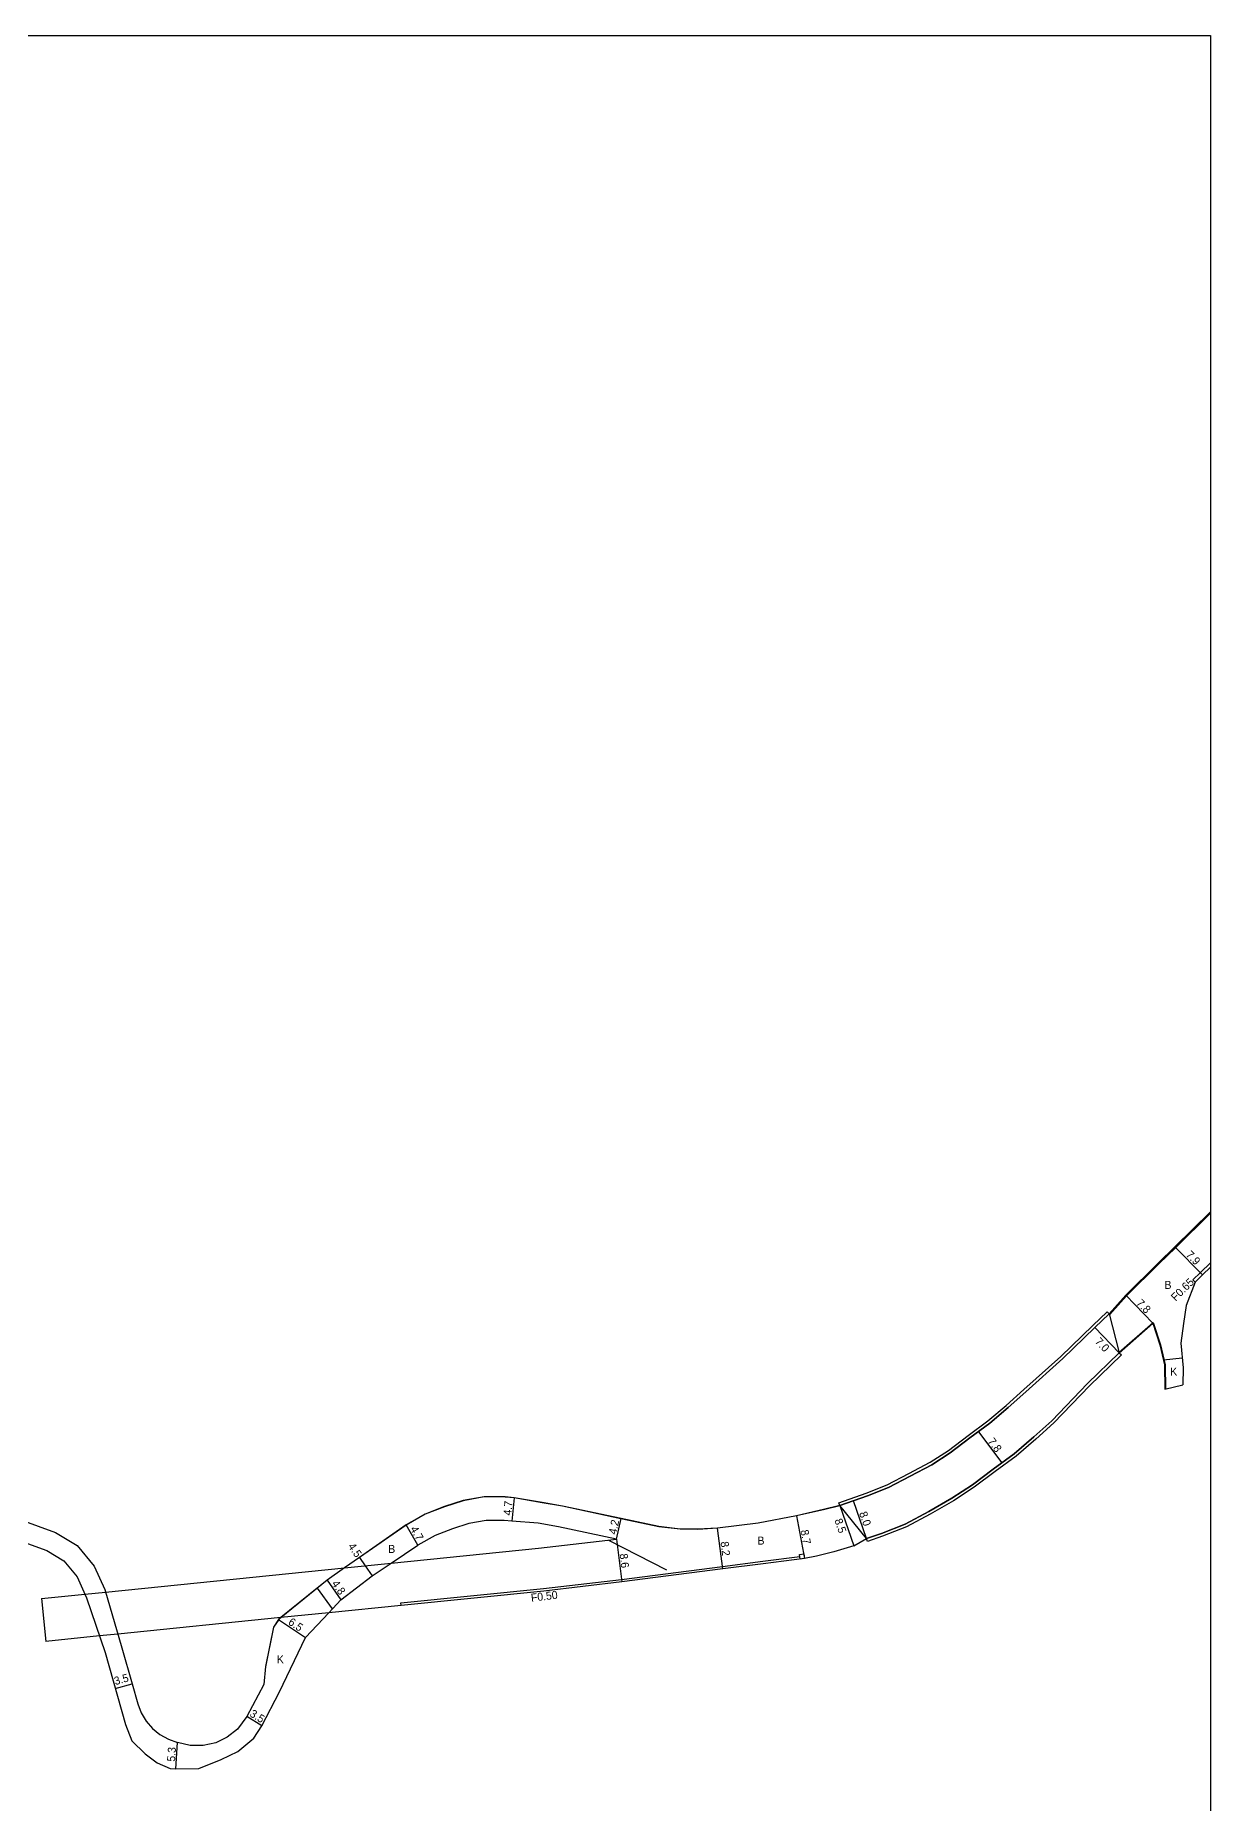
# Model space of a CAD drawing. Header units: metres. Extents: x -7200 to -4000, y -101400 to -99000.
# Drawn here: x -5035 to -4800.8, y -101153.6 to -100800 of the extents above; entities that cross this region are included whole.
import ezdxf

# ---------------------------------------------------------------- set-up
doc = ezdxf.new("R2010")
doc.units = ezdxf.units.M
doc.header["$LTSCALE"] = 2.5
for name, color, linetype in [('側溝・桝', 7, 'Continuous'), ('図郭', 7, 'Continuous'), ('幅員', 7, 'Continuous'), ('歩道・分離帯・安全施設', 7, 'Continuous'), ('舗装', 7, 'Continuous'), ('道路', 7, 'Continuous')]:
    doc.layers.add(name, color=color, linetype=linetype)
doc.styles.get("Standard").update_dxf_attribs({"font": ''})
doc.styles.get('Standard').set_extended_font_data('@MS PGothic')

msp = doc.modelspace()

# ---------------------------------------------------------------- linework, layer by layer
at = {"layer": '側溝・桝'}
for points in [[(-4800, -101045.41), (-4802.06, -101047.38), (-4803.55, -101048.84), (-4803.09, -101049.31)], [(-4961.89, -101113.93), (-4961.94, -101113.43), (-4933.42, -101110.55), (-4917.84, -101108.72), (-4897.64, -101106.12), (-4889.55, -101105.1), (-4882.17, -101104.15)]]:
    msp.add_lwpolyline(points, dxfattribs=at)
msp.add_lwpolyline([(-4882.11, -101104.65), (-4882.22, -101103.75), (-4881.33, -101103.64), (-4881.21, -101104.53)], close=True, dxfattribs=at)
at = {"layer": '図郭'}
msp.add_lwpolyline([(-5600, -101400), (-5600, -100800), (-4800, -100800), (-4800, -101400)], close=True, dxfattribs=at)
at = {"layer": '幅員'}
for points in [[(-4801.6, -101047.85), (-4807.13, -101042.2)], [(-4811.57, -101057.5), (-4816.99, -101051.89)], [(-4818.27, -101063.42), (-4823.14, -101058.38)], [(-4846.45, -101079.2), (-4841.79, -101085.45)], [(-4939.29, -101092.41), (-4939.72, -101097.09)], [(-4868.8, -101100.57), (-4871.45, -101093.02)], [(-4918.79, -101100.67), (-4917.91, -101096.56)], [(-4882.85, -101095.99), (-4881.21, -101104.53)], [(-4874.15, -101093.97), (-4871.33, -101101.99)], [(-4958.55, -101101.91), (-4960.87, -101097.82)], [(-4918.79, -101100.67), (-4917.78, -101109.21)], [(-4897.58, -101106.61), (-4898.61, -101098.48)], [(-4970.24, -101104.33), (-4969.07, -101106.01)], [(-4969.07, -101106.01), (-4967.67, -101108.02)], [(-4976.7, -101108.86), (-4973.94, -101112.78)], [(-4986.4, -101116.74), (-4980.98, -101120.34)], [(-5019.05, -101130.56), (-5015.68, -101129.61)], [(-4989.77, -101137.98), (-4992.75, -101136.16)], [(-5006.96, -101146.6), (-5006.59, -101141.31)]]:
    msp.add_lwpolyline(points, dxfattribs=at)
at = {"layer": '歩道・分離帯・安全施設'}
for points in [[(-4800, -101035.52), (-4806.99, -101042.35), (-4810.35, -101045.63), (-4816.84, -101052.03), (-4820.16, -101055.78)], [(-4818.34, -101063.34), (-4811.52, -101057.33), (-4810.05, -101061.8), (-4809.12, -101065.82), (-4809.04, -101070.72)], [(-4874.15, -101094), (-4877.41, -101094.8), (-4882.85, -101096.02), (-4890.51, -101097.49), (-4898.6, -101098.51), (-4902.56, -101098.74), (-4906.1, -101098.7), (-4910.33, -101098.19), (-4917.92, -101096.59), (-4929.64, -101094.1), (-4933.68, -101093.4), (-4939.29, -101092.44), (-4941.07, -101092.28), (-4945.28, -101092.25), (-4949.47, -101092.99), (-4953.19, -101094.2), (-4957.09, -101095.7), (-4960.86, -101097.85), (-4970.22, -101104.35), (-4973.18, -101106.43)], [(-4920.39, -101100.86), (-4908.83, -101106.78)], [(-4973.18, -101106.43), (-4976.68, -101108.88), (-4985.87, -101116.35)], [(-4985.87, -101116.35), (-4986.37, -101116.76), (-4987.4, -101118.3), (-4988.99, -101126.18)], [(-5013.09, -101143.62), (-5010.66, -101145.4), (-5008.06, -101146.51), (-5006.96, -101146.59), (-5002.32, -101146.51)]]:
    msp.add_lwpolyline(points, dxfattribs=at)
at = {"layer": '舗装'}
for points in [[(-4809.46, -101064.8), (-4805.68, -101064.44)], [(-4978.69, -101110.48), (-4975.66, -101114.63)]]:
    msp.add_lwpolyline(points, dxfattribs=at)
at = {"layer": '道路'}
for points in [[(-4800, -101035.24), (-4807.13, -101042.2), (-4810.49, -101045.49), (-4816.99, -101051.89), (-4820.31, -101055.65)], [(-4800, -101046.32), (-4801.6, -101047.85), (-4803.09, -101049.31)], [(-4803.09, -101049.31), (-4804.91, -101053.99), (-4805.43, -101057.54), (-4805.96, -101061.5), (-4805.49, -101066.4), (-4805.53, -101069.84)], [(-4820.31, -101055.65), (-4823.14, -101058.38), (-4829.56, -101064.59), (-4836.97, -101071.2), (-4840.52, -101074.38), (-4844.16, -101077.49), (-4848.13, -101080.45), (-4852.11, -101083.41), (-4855.77, -101085.82), (-4860.06, -101088.08), (-4864.44, -101090.36), (-4868.65, -101092.03), (-4874.15, -101093.97)], [(-4818.27, -101063.42), (-4811.57, -101057.5), (-4810.15, -101061.83), (-4809.22, -101065.84), (-4809.14, -101070.72)], [(-4871.33, -101101.99), (-4868.8, -101100.57), (-4865.84, -101099.53), (-4861.1, -101097.65), (-4856.36, -101095.18), (-4851.73, -101092.5), (-4847.63, -101089.81), (-4843.47, -101086.7), (-4839.3, -101083.59), (-4835.38, -101080.25), (-4831.76, -101077), (-4824.65, -101069.58), (-4818.27, -101063.42)], [(-4809.14, -101070.72), (-4805.53, -101069.84)], [(-4874.15, -101093.97), (-4877.42, -101094.77), (-4882.85, -101095.99), (-4890.51, -101097.46), (-4898.61, -101098.48), (-4902.56, -101098.71), (-4906.1, -101098.67), (-4910.32, -101098.16), (-4917.91, -101096.56), (-4929.64, -101094.07), (-4933.67, -101093.37), (-4939.29, -101092.41), (-4941.06, -101092.25), (-4945.28, -101092.22), (-4949.48, -101092.96), (-4953.2, -101094.17), (-4957.1, -101095.67), (-4960.87, -101097.82), (-4970.24, -101104.33), (-4973.24, -101106.43)], [(-5041.4, -101095.55), (-5030.98, -101099.34), (-5026.67, -101101.95), (-5023.27, -101106.1), (-5021.16, -101110.77), (-5017.71, -101122.41), (-5015.68, -101129.61), (-5014.55, -101133.62), (-5013.86, -101135.42), (-5012.87, -101137.08), (-5011.61, -101138.54), (-5010.11, -101139.75), (-5008.41, -101140.69), (-5006.59, -101141.31)], [(-4963.89, -101105.49), (-4934.38, -101102.51), (-4918.79, -101100.67), (-4930.44, -101098.2), (-4934.46, -101097.5), (-4939.72, -101097.09)], [(-4939.72, -101097.09), (-4941.29, -101096.95), (-4944.88, -101096.92), (-4948.34, -101097.53), (-4951.62, -101098.6), (-4955.08, -101099.93), (-4958.55, -101101.91)], [(-5042.54, -101099.39), (-5032.72, -101102.96), (-5029.33, -101105.02), (-5026.69, -101108.23), (-5024.81, -101112.41), (-5021.08, -101123.36), (-5017.02, -101137.76), (-5015.72, -101140.99), (-5013.09, -101143.63), (-5010.67, -101145.41), (-5008.06, -101146.52), (-5006.96, -101146.6), (-5002.32, -101146.52), (-4997.85, -101144.72), (-4994.52, -101143.14), (-4991.31, -101140.5), (-4989.77, -101137.98), (-4986.19, -101131.22), (-4980.98, -101120.34), (-4976.37, -101115.39)], [(-4963.89, -101105.49), (-4958.55, -101101.91)], [(-4871.33, -101101.99), (-4875.34, -101103.22), (-4878.82, -101104.07), (-4881.21, -101104.53)], [(-5021.01, -101111.26), (-4973.24, -101106.43)], [(-4973.24, -101106.43), (-4976.7, -101108.86)], [(-4976.37, -101115.39), (-4973.94, -101112.78), (-4967.67, -101108.02), (-4963.89, -101105.49)], [(-4973.24, -101106.43), (-4963.89, -101105.49)], [(-4881.21, -101104.53), (-4889.48, -101105.59), (-4897.58, -101106.61), (-4917.78, -101109.21), (-4933.37, -101111.05), (-4961.89, -101113.93)], [(-5025.14, -101111.68), (-5021.01, -101111.26)], [(-4978.69, -101110.48), (-4985.92, -101116.36)], [(-4976.7, -101108.86), (-4978.69, -101110.48)], [(-5033.79, -101112.55), (-5025.14, -101111.68)], [(-5033.79, -101112.55), (-5032.93, -101121.11)], [(-4961.89, -101113.93), (-4976.37, -101115.39)], [(-4985.92, -101116.36), (-5018.53, -101119.65)], [(-4985.92, -101116.36), (-4986.4, -101116.74), (-4987.42, -101118.29), (-4989.02, -101126.17)], [(-4976.37, -101115.39), (-4985.92, -101116.36)], [(-5022.22, -101120.03), (-5032.93, -101121.11)], [(-5018.53, -101119.65), (-5022.22, -101120.03)], [(-4989.02, -101126.17), (-4989.35, -101129.71), (-4992.75, -101136.16), (-4994.63, -101138.65), (-4996.64, -101140.27), (-4998.97, -101141.39), (-5001.49, -101141.95), (-5004.08, -101141.92), (-5006.59, -101141.31)]]:
    msp.add_lwpolyline(points, dxfattribs=at)
for points in [[(-4874.15, -101093.97), (-4874.35, -101093.41), (-4868.86, -101091.47), (-4864.69, -101089.82), (-4860.34, -101087.55), (-4856.07, -101085.31), (-4852.45, -101082.92), (-4848.49, -101079.97), (-4844.54, -101077.02), (-4840.91, -101073.93), (-4837.37, -101070.75), (-4829.97, -101064.15), (-4823.55, -101057.95), (-4820.72, -101055.22), (-4820.31, -101055.65), (-4823.14, -101058.38), (-4829.56, -101064.59), (-4836.97, -101071.2), (-4840.52, -101074.38), (-4844.16, -101077.49), (-4848.13, -101080.45), (-4852.11, -101083.41), (-4855.77, -101085.82), (-4860.06, -101088.08), (-4864.44, -101090.36), (-4868.65, -101092.03)], [(-4868.8, -101100.57), (-4874.15, -101093.97), (-4868.65, -101092.03), (-4864.44, -101090.36), (-4860.06, -101088.08), (-4855.77, -101085.82), (-4852.11, -101083.41), (-4848.13, -101080.45), (-4844.16, -101077.49), (-4840.52, -101074.38), (-4836.97, -101071.2), (-4829.56, -101064.59), (-4823.14, -101058.38), (-4820.31, -101055.65), (-4818.27, -101063.42), (-4824.65, -101069.58), (-4831.76, -101077), (-4835.38, -101080.25), (-4839.3, -101083.59), (-4843.47, -101086.7), (-4847.63, -101089.81), (-4851.73, -101092.5), (-4856.36, -101095.18), (-4861.1, -101097.65), (-4865.84, -101099.53)], [(-4818.27, -101063.42), (-4817.86, -101063.85), (-4824.22, -101070), (-4831.34, -101077.43), (-4834.99, -101080.7), (-4838.92, -101084.06), (-4843.11, -101087.18), (-4847.28, -101090.3), (-4851.42, -101093.02), (-4856.08, -101095.71), (-4860.85, -101098.19), (-4865.63, -101100.09), (-4868.6, -101101.13), (-4868.8, -101100.57), (-4865.84, -101099.53), (-4861.1, -101097.65), (-4856.36, -101095.18), (-4851.73, -101092.5), (-4847.63, -101089.81), (-4843.47, -101086.7), (-4839.3, -101083.59), (-4835.38, -101080.25), (-4831.76, -101077), (-4824.65, -101069.58)]]:
    msp.add_lwpolyline(points, close=True, dxfattribs=at)

# ---------------------------------------------------------------- texts
at = {"layer": '側溝・桝'}
for s, rotation, p in [('F0.65', 44.3819, (-4807, -101053.21)), ('F0.50', 6.7124, (-4935.83, -101113.2))]:
    msp.add_text(s, height=1.6, rotation=rotation, dxfattribs=at).set_placement(p)
at = {"layer": '幅員'}
for s, rotation, p in [('7.9', 314.3857, (-4805.07, -101043.95)), ('7.8', 314.0051, (-4814.98, -101053.61)), ('7.0', 314.0166, (-4823.26, -101061.31)), ('7.8', 306.7214, (-4844.67, -101081.16)), ('4.7', 84.7663, (-4939.87, -101096.01)), ('4.2', 78.0094, (-4918.87, -101099.84)), ('8.5', 289.3783, (-4875.27, -101096.89)), ('8.0', 289.3783, (-4870.32, -101095.48)), ('4.7', 299.634, (-4960.13, -101098.62)), ('8.7', 280.8453, (-4882.03, -101098.96)), ('4.5', 304.8054, (-4972.6, -101102.12)), ('8.6', 276.7124, (-4918.19, -101103.64)), ('8.2', 277.1945, (-4898.01, -101101.24)), ('4.8', 305.1327, (-4975.86, -101109.61)), ('6.5', 326.4296, (-4984.61, -101117.62)), ('3.5', 15.7739, (-5019.03, -101129.87)), ('3.5', 328.5364, (-4992.3, -101136)), ('5.3', 85.9532, (-5007.11, -101145.21))]:
    msp.add_text(s, height=1.6, rotation=rotation, dxfattribs=at).set_placement(p)
at = {"layer": '舗装'}
for s, p in [('B', (-4809.23, -101050.64)), ('K', (-4808.08, -101067.97)), ('B', (-4890.62, -101101.77)), ('B', (-4964.46, -101103.44)), ('K', (-4986.73, -101125.5))]:
    msp.add_text(s, height=1.6, dxfattribs=at).set_placement(p)

doc.saveas('drawing.dxf')
